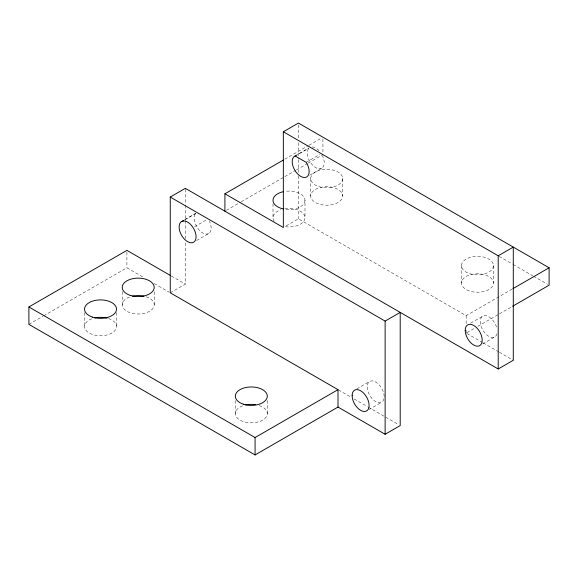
<?xml version="1.0" encoding="UTF-8"?>
<svg xmlns="http://www.w3.org/2000/svg" width="578" height="578" viewBox="0 0 578 578"><rect width="100%" height="100%" fill="white"/><g stroke="black" fill="none" stroke-linecap="round" stroke-linejoin="round"><path stroke-width="0.43" stroke-dasharray="2.89 2.17" d="M284.81 159.203L308.146 145.735M308.927 145.288L321.368 138.099M184.62 219.741L195.928 213.21M294.686 156.19L309.013 147.925M185.155 219.575L195.711 213.484M295.221 156.024L308.796 148.192M194.569 226.757L206.628 219.792M306.145 162.331L319.721 154.499M28.9 324.366L42.902 316.282M43.682 315.834L126.907 267.78L143.308 277.252M226.475 210.298L240.477 202.213M241.25 201.765L284.036 177.063M284.81 176.615L295.705 170.329M296.478 169.881L307.366 163.596M308.146 163.148L322.929 154.615M196.614 240.52L208.672 233.555A11.994 6.929 60 0 0 209.409 221.085M309.7 175.228L321.758 168.263A11.994 6.929 60 0 0 322.495 155.8M170.257 292.808L185.336 284.101L185.336 242.038M512.187 289.094L466.171 315.66L298.421 218.816L284.853 226.648A15.996 9.234 0 0 0 304.996 217.725L304.996 200.313A15.996 9.234 0 0 0 284.86 191.397M356.886 388.842L369.703 381.444M470.73 323.116L482.789 316.152M466.945 332.625L474.697 328.152M477.796 326.36L498.72 314.28M499.493 313.832L511.898 306.672M368.88 409.621L381.697 402.223M482.724 343.896L494.782 336.931M499.182 256.372L512.448 264.03M513.221 264.478L532.721 275.735M533.501 276.19L547.539 284.289M466.945 333.52L482.392 342.436M483.165 342.884L498.612 351.8M499.385 352.248L513.286 360.275M171.312 276.009L185.336 284.101M154.239 283.56L169.072 292.128M338.513 389.955L351.012 397.165M354.133 398.965L367.406 406.63M368.186 407.085L398.639 424.664M493.475 265.605A15.996 9.234 0 0 1 469.481 273.604A15.996 9.234 0 0 1 469.481 257.607A15.996 9.234 0 0 1 493.475 265.605L493.475 283.018A15.996 9.234 0 0 1 469.481 291.016A15.996 9.234 0 0 1 469.481 275.02A15.996 9.234 0 0 1 493.475 283.018M466.171 315.66L466.171 323.492M466.171 330.457L466.171 333.072M461.482 265.605L461.482 283.018M342.689 178.551A15.996 9.234 0 0 1 318.702 186.549A15.996 9.234 0 0 1 318.702 170.553A15.996 9.234 0 0 1 342.689 178.551L342.689 195.964A15.996 9.234 0 0 1 318.702 203.962A15.996 9.234 0 0 1 318.702 187.966A15.996 9.234 0 0 1 342.689 195.964M322.929 138.944L322.929 152.874M310.704 178.551L310.704 195.964M298.421 124.841L298.421 139.161M298.421 142.744L298.421 158.849M298.421 159.745L298.421 172.273M298.421 175.857L298.421 218.816M273.004 203.796L273.004 217.725M267.296 400.54L267.296 413.595M235.311 400.54L235.311 413.595M185.336 189.237L185.336 204.453M185.336 205.349L185.336 219.669M185.336 220.565L185.336 238.461M154.21 291.724L154.21 304.779M126.907 252.109L126.907 267.78M122.225 291.724L122.225 304.779M116.518 312.611L116.518 326.541M84.525 312.611L84.525 326.541M496.979 333.809A11.994 6.929 60 0 1 483.923 331.758A11.994 6.929 60 0 1 483.923 315.711A11.994 6.929 60 0 1 496.979 328.738M321.758 168.263A11.994 6.929 60 0 1 310.603 162.664A11.994 6.929 60 0 1 308.421 148.741M312.178 146.928A11.994 6.929 60 0 1 320.002 151.841M284.86 208.81A15.996 9.234 0 0 1 304.996 217.725M274.225 221.258A15.996 9.234 0 0 1 281.002 209.727M304.996 200.313A15.996 9.234 0 0 1 284.86 209.236M108.519 318.543A15.996 9.234 0 0 1 112.775 332.48A15.996 9.234 0 0 1 88.268 332.48A15.996 9.234 0 0 1 92.523 318.543M146.212 296.781A15.996 9.234 0 0 1 150.468 310.711A15.996 9.234 0 0 1 125.968 310.711A15.996 9.234 0 0 1 130.223 296.781M259.298 405.597A15.996 9.234 0 0 1 263.554 419.534A15.996 9.234 0 0 1 239.054 419.534A15.996 9.234 0 0 1 243.309 405.597M208.672 233.555A11.994 6.929 60 0 1 197.517 227.956A11.994 6.929 60 0 1 195.335 214.026M367.218 386.935A11.994 6.929 60 0 0 379.941 402.765A11.994 6.929 60 0 0 379.941 385.801A11.994 6.929 60 0 0 367.218 386.935"/><path stroke-width="0.87" d="M170.532 275.562L126.907 250.368L28.9 306.954L28.9 324.366L255.071 454.944L338.007 407.064L338.007 389.659L170.257 292.808L170.257 197.047L185.336 188.341L498.214 368.981L513.286 360.275L513.286 247.102L498.214 255.808L283.343 131.762L283.343 227.522L224.914 193.789L224.914 211.194M283.343 131.762L298.421 123.056L549.1 267.78L549.1 285.192L512.672 306.224M224.914 193.789L283.256 160.106M182.135 221.316L183.645 220.449M170.257 197.047L385.121 321.101L400.2 312.395L400.2 425.567L385.121 434.273L338.007 407.064M28.9 306.954L255.071 437.539L338.007 389.659M512.968 288.646L549.1 267.78M498.214 255.808L498.214 368.981M385.121 321.101L385.121 434.273M255.071 437.539L255.071 454.944M283.271 208.933A15.996 9.234 0 0 1 273.004 200.313A15.996 9.234 0 0 1 283.271 191.694M94.792 317.922A15.996 9.234 0 0 1 107.031 318.11M132.485 296.16A15.996 9.234 0 0 1 143.944 296.16M245.578 404.976A15.996 9.234 0 0 1 255.447 404.679M295.221 156.024L294.686 156.19A11.994 6.929 60 0 0 294.686 170.04A11.994 6.929 60 0 0 306.68 176.969A11.994 6.929 60 0 0 306.68 163.119L306.145 162.331L295.221 156.024M183.356 220.941L181.6 221.482A11.994 6.929 60 0 0 181.6 235.333A11.994 6.929 60 0 0 193.594 242.261A11.994 6.929 60 0 0 193.594 228.411L191.838 225.839A11.994 6.929 60 0 0 183.356 220.941M465.225 330.349A11.994 6.929 60 0 0 477.948 346.179A11.994 6.929 60 0 0 477.948 329.214A11.994 6.929 60 0 0 465.225 330.349M352.139 395.641A11.994 6.929 60 0 0 364.863 411.471A11.994 6.929 60 0 0 364.863 394.507A11.994 6.929 60 0 0 352.139 395.641M92.523 317.127A15.996 9.234 0 0 0 116.518 309.129A15.996 9.234 0 0 0 92.523 301.138A15.996 9.234 0 0 0 92.523 317.127M130.223 295.365A15.996 9.234 0 0 0 154.21 287.367A15.996 9.234 0 0 0 130.223 279.369A15.996 9.234 0 0 0 130.223 295.365M243.309 404.181A15.996 9.234 0 0 0 267.296 396.183A15.996 9.234 0 0 0 243.309 388.192A15.996 9.234 0 0 0 243.309 404.181"/></g></svg>
